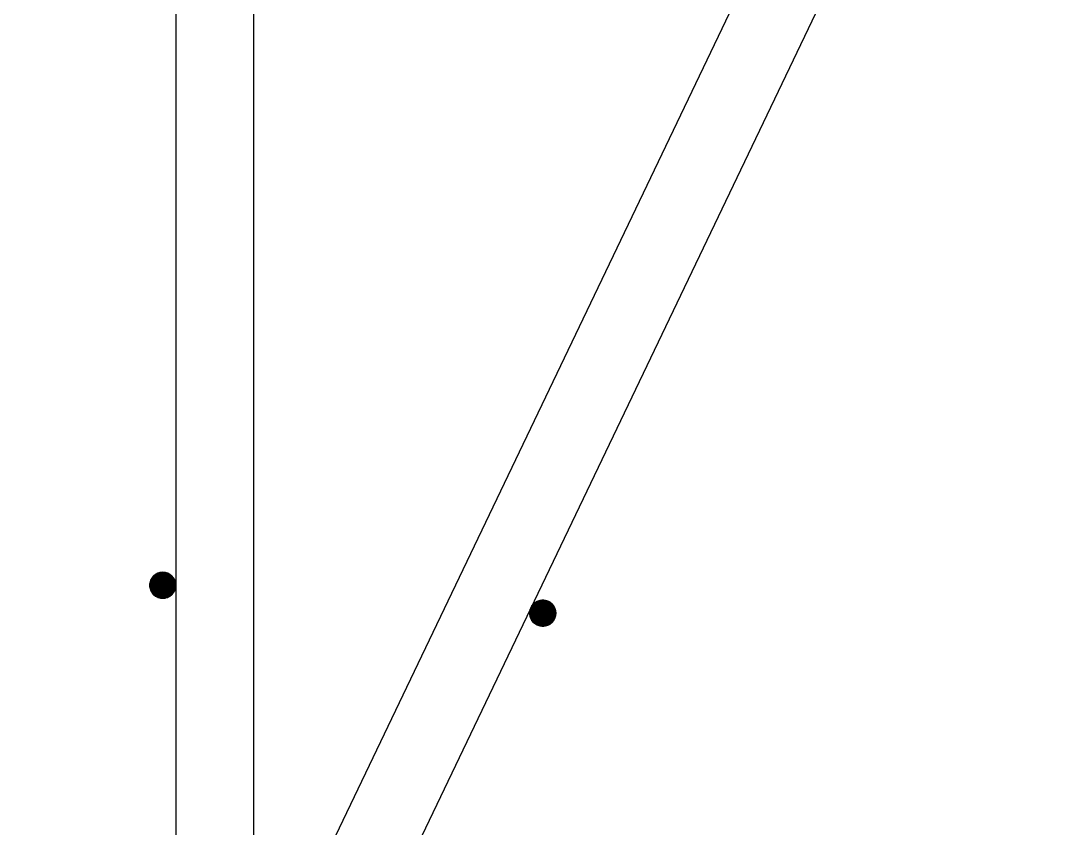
# Model space of a CAD drawing. Extents: x -1989 to 1557, y -2316 to 1157.
# Drawn here: x -104.9 to 96, y -2160.6 to -2005 of the extents above; entities that cross this region are included whole.
import ezdxf

# ---------------------------------------------------------------- set-up
doc = ezdxf.new("R2010")
doc.units = 0
doc.layers.get('0').update_dxf_attribs({"color": 13, "linetype": 'CONTINUOUS'})
doc.layers.add('COLUMN', color=5, linetype='CONTINUOUS')
doc.layers.add('SITE', color=250, linetype='CONTINUOUS')

# ---------------------------------------------------------------- blocks, each defined once
blk = doc.blocks.new('GROUP_1')
at = {"color": 7}
for p, q in [((63.37, 205, 190), (62.41, 204.81, 190)), ((63.37, 205), (62.41, 204.81)), ((62.41, 204.81), (63.37, 205, 190)), ((62.81, 204.94, 190), (62.63, 204.89, 190)), ((62.99, 204.97, 190), (62.81, 204.94, 190)), ((63.18, 204.99, 190), (62.99, 204.97, 190)), ((63.37, 205, 190), (63.18, 204.99, 190)), ((64.32, 204.81, 190), (63.37, 205, 190)), ((63.37, 205, 190), (63.37, 205)), ((64.32, 204.81), (63.37, 205)), ((63.37, 205), (64.32, 204.81, 190)), ((63.55, 204.99, 190), (63.37, 205, 190)), ((63.74, 204.97, 190), (63.55, 204.99, 190)), ((63.92, 204.94, 190), (63.74, 204.97, 190)), ((64.1, 204.89, 190), (63.92, 204.94, 190)), ((61.06, 203.46, 190), (60.87, 202.5, 190)), ((61.06, 203.46), (60.87, 202.5)), ((60.87, 202.5), (61.06, 203.46, 190)), ((60.93, 203.06, 190), (60.89, 202.87, 190)), ((60.98, 203.24, 190), (60.93, 203.06, 190)), ((61.04, 203.41, 190), (60.98, 203.24, 190)), ((61.11, 203.58, 190), (61.04, 203.41, 190)), ((61.6, 204.27, 190), (61.06, 203.46, 190)), ((61.6, 204.27), (61.06, 203.46)), ((61.06, 203.46), (61.6, 204.27, 190)), ((61.06, 203.46, 190), (61.06, 203.46)), ((61.2, 203.75, 190), (61.11, 203.58, 190)), ((61.3, 203.91, 190), (61.2, 203.75, 190)), ((61.41, 204.06, 190), (61.3, 203.91, 190)), ((61.53, 204.2, 190), (61.41, 204.06, 190)), ((61.67, 204.33, 190), (61.53, 204.2, 190)), ((62.41, 204.81, 190), (61.6, 204.27, 190)), ((62.41, 204.81), (61.6, 204.27)), ((61.6, 204.27), (62.41, 204.81, 190)), ((61.6, 204.27, 190), (61.6, 204.27)), ((61.81, 204.45, 190), (61.67, 204.33, 190)), ((61.96, 204.57, 190), (61.81, 204.45, 190)), ((62.12, 204.67, 190), (61.96, 204.57, 190)), ((62.28, 204.75, 190), (62.12, 204.67, 190)), ((62.45, 204.83, 190), (62.28, 204.75, 190)), ((62.41, 204.81, 190), (62.41, 204.81)), ((62.63, 204.89, 190), (62.45, 204.83, 190)), ((64.28, 204.83, 190), (64.1, 204.89, 190)), ((64.45, 204.75, 190), (64.28, 204.83, 190)), ((65.13, 204.27, 190), (64.32, 204.81, 190)), ((65.13, 204.27), (64.32, 204.81)), ((64.32, 204.81), (65.13, 204.27, 190)), ((64.32, 204.81, 190), (64.32, 204.81)), ((64.62, 204.67, 190), (64.45, 204.75, 190)), ((64.77, 204.57, 190), (64.62, 204.67, 190)), ((64.93, 204.45, 190), (64.77, 204.57, 190)), ((65.07, 204.33, 190), (64.93, 204.45, 190)), ((65.2, 204.2, 190), (65.07, 204.33, 190)), ((65.68, 203.46, 190), (65.13, 204.27, 190)), ((65.13, 204.27, 190), (65.13, 204.27)), ((65.68, 203.46), (65.13, 204.27)), ((65.13, 204.27), (65.68, 203.46, 190)), ((65.32, 204.06, 190), (65.2, 204.2, 190)), ((65.43, 203.91, 190), (65.32, 204.06, 190)), ((65.53, 203.75, 190), (65.43, 203.91, 190)), ((65.62, 203.58, 190), (65.53, 203.75, 190)), ((65.69, 203.41, 190), (65.62, 203.58, 190)), ((65.87, 202.5, 190), (65.68, 203.46, 190)), ((65.87, 202.5), (65.68, 203.46)), ((65.68, 203.46), (65.87, 202.5, 190)), ((65.68, 203.46, 190), (65.68, 203.46)), ((65.76, 203.24, 190), (65.69, 203.41, 190)), ((65.8, 203.06, 190), (65.76, 203.24, 190)), ((65.84, 202.87, 190), (65.8, 203.06, 190)), ((60.89, 202.87, 190), (60.87, 202.69, 190)), ((60.87, 202.69, 190), (60.87, 202.5, 190)), ((60.87, 202.5, 190), (61.06, 201.54, 190)), ((60.87, 202.5, 190), (60.87, 202.5)), ((60.87, 202.5), (61.06, 201.54)), ((61.06, 201.54), (60.87, 202.5, 190)), ((60.87, 202.5, 190), (60.87, 202.31, 190)), ((60.87, 202.31, 190), (60.89, 202.13, 190)), ((60.89, 202.13, 190), (60.93, 201.94, 190)), ((60.93, 201.94, 190), (60.98, 201.76, 190)), ((60.98, 201.76, 190), (61.04, 201.59, 190)), ((61.04, 201.59, 190), (61.11, 201.42, 190)), ((61.06, 201.54, 190), (61.6, 200.73, 190)), ((61.06, 201.54, 190), (61.06, 201.54)), ((61.06, 201.54), (61.6, 200.73)), ((61.6, 200.73), (61.06, 201.54, 190)), ((61.11, 201.42, 190), (61.2, 201.25, 190)), ((61.2, 201.25, 190), (61.3, 201.09, 190)), ((61.3, 201.09, 190), (61.41, 200.94, 190)), ((61.41, 200.94, 190), (61.53, 200.8, 190)), ((65.13, 200.73, 190), (65.68, 201.54, 190)), ((65.13, 200.73), (65.68, 201.54)), ((65.68, 201.54), (65.13, 200.73, 190)), ((65.2, 200.8, 190), (65.32, 200.94, 190)), ((65.32, 200.94, 190), (65.43, 201.09, 190)), ((65.43, 201.09, 190), (65.53, 201.25, 190)), ((65.53, 201.25, 190), (65.62, 201.42, 190)), ((65.62, 201.42, 190), (65.69, 201.59, 190)), ((65.68, 201.54, 190), (65.87, 202.5, 190)), ((65.68, 201.54), (65.87, 202.5)), ((65.87, 202.5), (65.68, 201.54, 190)), ((65.68, 201.54, 190), (65.68, 201.54)), ((65.69, 201.59, 190), (65.76, 201.76, 190)), ((65.76, 201.76, 190), (65.8, 201.94, 190)), ((65.8, 201.94, 190), (65.84, 202.13, 190)), ((65.86, 202.69, 190), (65.84, 202.87, 190)), ((65.84, 202.13, 190), (65.86, 202.31, 190)), ((65.87, 202.5, 190), (65.86, 202.69, 190)), ((65.86, 202.31, 190), (65.87, 202.5, 190)), ((65.87, 202.5, 190), (65.87, 202.5)), ((61.53, 200.8, 190), (61.67, 200.67, 190)), ((61.6, 200.73, 190), (62.41, 200.19, 190)), ((61.6, 200.73, 190), (61.6, 200.73)), ((61.6, 200.73), (62.41, 200.19)), ((62.41, 200.19), (61.6, 200.73, 190)), ((61.67, 200.67, 190), (61.81, 200.55, 190)), ((61.81, 200.55, 190), (61.96, 200.43, 190)), ((61.96, 200.43, 190), (62.12, 200.33, 190)), ((62.12, 200.33, 190), (62.28, 200.25, 190)), ((62.28, 200.25, 190), (62.45, 200.17, 190)), ((62.41, 200.19, 190), (63.37, 200, 190)), ((62.41, 200.19, 190), (62.41, 200.19)), ((62.41, 200.19), (63.37, 200)), ((63.37, 200), (62.41, 200.19, 190)), ((62.45, 200.17, 190), (62.63, 200.11, 190)), ((62.63, 200.11, 190), (62.81, 200.06, 190)), ((62.81, 200.06, 190), (62.99, 200.03, 190)), ((62.99, 200.03, 190), (63.18, 200.01, 190)), ((63.18, 200.01, 190), (63.37, 200, 190)), ((63.37, 200, 190), (64.32, 200.19, 190)), ((63.37, 200), (64.32, 200.19)), ((64.32, 200.19), (63.37, 200, 190)), ((63.37, 200, 190), (63.55, 200.01, 190)), ((63.37, 200, 190), (63.37, 200)), ((63.55, 200.01, 190), (63.74, 200.03, 190)), ((63.74, 200.03, 190), (63.92, 200.06, 190)), ((63.92, 200.06, 190), (64.1, 200.11, 190)), ((64.1, 200.11, 190), (64.28, 200.17, 190)), ((64.28, 200.17, 190), (64.45, 200.25, 190)), ((64.32, 200.19, 190), (65.13, 200.73, 190)), ((64.32, 200.19), (65.13, 200.73)), ((65.13, 200.73), (64.32, 200.19, 190)), ((64.32, 200.19, 190), (64.32, 200.19)), ((64.45, 200.25, 190), (64.62, 200.33, 190)), ((64.62, 200.33, 190), (64.77, 200.43, 190)), ((64.77, 200.43, 190), (64.93, 200.55, 190)), ((64.93, 200.55, 190), (65.07, 200.67, 190)), ((65.07, 200.67, 190), (65.2, 200.8, 190)), ((65.13, 200.73, 190), (65.13, 200.73)), ((134.53, 198.51), (134.84, 198.89)), ((134.53, 198.51, 190), (134.84, 198.89)), ((134.53, 198.51, 190), (134.84, 198.89, 190)), ((134.9, 198.95), (134.77, 198.82)), ((134.84, 198.89), (135.21, 199.2)), ((134.84, 198.89, 190), (135.21, 199.2)), ((134.84, 198.89, 190), (135.21, 199.2, 190)), ((134.84, 198.89), (134.84, 198.89, 190)), ((135.05, 199.07), (134.9, 198.95)), ((135.2, 199.18), (135.05, 199.07)), ((135.35, 199.28), (135.2, 199.18)), ((135.21, 199.2), (135.65, 199.43)), ((135.21, 199.2, 190), (135.65, 199.43)), ((135.21, 199.2, 190), (135.65, 199.43, 190)), ((135.21, 199.2), (135.21, 199.2, 190)), ((135.52, 199.37), (135.35, 199.28)), ((135.69, 199.45), (135.52, 199.37)), ((135.65, 199.43), (136.6, 199.62)), ((135.65, 199.43, 190), (136.6, 199.62)), ((135.65, 199.43, 190), (136.6, 199.62, 190)), ((135.65, 199.43), (135.65, 199.43, 190)), ((135.87, 199.51), (135.69, 199.45)), ((136.05, 199.56), (135.87, 199.51)), ((136.23, 199.59), (136.05, 199.56)), ((136.42, 199.61), (136.23, 199.59)), ((136.6, 199.62), (136.42, 199.61)), ((136.79, 199.61), (136.6, 199.62)), ((136.6, 199.62), (137.56, 199.43)), ((136.6, 199.62), (136.6, 199.62, 190)), ((136.6, 199.62, 190), (137.56, 199.43)), ((136.6, 199.62, 190), (137.56, 199.43, 190)), ((136.98, 199.59), (136.79, 199.61)), ((137.16, 199.56), (136.98, 199.59)), ((137.34, 199.51), (137.16, 199.56)), ((137.52, 199.45), (137.34, 199.51)), ((137.69, 199.37), (137.52, 199.45)), ((137.56, 199.43), (137.99, 199.2)), ((137.56, 199.43), (137.56, 199.43, 190)), ((137.56, 199.43, 190), (137.99, 199.2)), ((137.56, 199.43, 190), (137.99, 199.2, 190)), ((137.85, 199.28), (137.69, 199.37)), ((138.01, 199.18), (137.85, 199.28)), ((137.99, 199.2), (138.37, 198.89)), ((137.99, 199.2), (137.99, 199.2, 190)), ((137.99, 199.2, 190), (138.37, 198.89)), ((137.99, 199.2, 190), (138.37, 198.89, 190)), ((138.16, 199.07), (138.01, 199.18)), ((138.3, 198.95), (138.16, 199.07)), ((138.44, 198.82), (138.3, 198.95)), ((138.37, 198.89), (138.68, 198.51)), ((138.37, 198.89), (138.37, 198.89, 190)), ((138.37, 198.89, 190), (138.68, 198.51)), ((138.37, 198.89, 190), (138.68, 198.51, 190)), ((134.1, 197.12), (134.29, 198.08)), ((134.1, 197.12, 190), (134.29, 198.08)), ((134.1, 197.12, 190), (134.29, 198.08, 190)), ((134.11, 197.31), (134.1, 197.12)), ((134.1, 197.12), (134.11, 196.93)), ((134.29, 196.16), (134.1, 197.12)), ((134.29, 196.16, 190), (134.1, 197.12)), ((134.1, 197.12), (134.1, 197.12, 190)), ((134.29, 196.16, 190), (134.1, 197.12, 190)), ((134.13, 197.49), (134.11, 197.31)), ((134.11, 196.93), (134.13, 196.75)), ((134.17, 197.68), (134.13, 197.49)), ((134.21, 197.86), (134.17, 197.68)), ((134.28, 198.03), (134.21, 197.86)), ((134.35, 198.2), (134.28, 198.03)), ((134.29, 198.08), (134.53, 198.51)), ((134.29, 198.08, 190), (134.53, 198.51)), ((134.29, 198.08, 190), (134.53, 198.51, 190)), ((134.29, 198.08), (134.29, 198.08, 190)), ((134.44, 198.37), (134.35, 198.2)), ((134.54, 198.53), (134.44, 198.37)), ((134.53, 198.51), (134.53, 198.51, 190)), ((134.65, 198.68), (134.54, 198.53)), ((134.77, 198.82), (134.65, 198.68)), ((138.56, 198.68), (138.44, 198.82)), ((138.67, 198.53), (138.56, 198.68)), ((138.77, 198.37), (138.67, 198.53)), ((138.68, 198.51), (138.91, 198.08)), ((138.68, 198.51), (138.68, 198.51, 190)), ((138.68, 198.51, 190), (138.91, 198.08)), ((138.68, 198.51, 190), (138.91, 198.08, 190)), ((138.86, 198.2), (138.77, 198.37)), ((138.93, 198.03), (138.86, 198.2)), ((138.91, 198.08), (139.1, 197.12)), ((138.91, 198.08), (138.91, 198.08, 190)), ((138.91, 198.08, 190), (139.1, 197.12)), ((138.91, 198.08, 190), (139.1, 197.12, 190)), ((139.1, 197.12), (138.91, 196.16)), ((139.1, 197.12, 190), (138.91, 196.16)), ((139.1, 197.12, 190), (138.91, 196.16, 190)), ((138.99, 197.86), (138.93, 198.03)), ((139.04, 197.68), (138.99, 197.86)), ((139.08, 197.49), (139.04, 197.68)), ((139.1, 197.31), (139.08, 197.49)), ((139.08, 196.75), (139.1, 196.93)), ((139.1, 197.12), (139.1, 197.31)), ((139.1, 196.93), (139.1, 197.12)), ((139.1, 197.12), (139.1, 197.12, 190)), ((134.13, 196.75), (134.17, 196.56)), ((134.17, 196.56), (134.21, 196.38)), ((134.21, 196.38), (134.28, 196.21)), ((134.28, 196.21), (134.35, 196.03)), ((134.53, 195.73), (134.29, 196.16)), ((134.53, 195.73, 190), (134.29, 196.16)), ((134.29, 196.16), (134.29, 196.16, 190)), ((134.53, 195.73, 190), (134.29, 196.16, 190)), ((134.35, 196.03), (134.44, 195.87)), ((134.44, 195.87), (134.54, 195.71)), ((134.84, 195.35), (134.53, 195.73)), ((134.84, 195.35, 190), (134.53, 195.73)), ((134.53, 195.73), (134.53, 195.73, 190)), ((134.84, 195.35, 190), (134.53, 195.73, 190)), ((134.54, 195.71), (134.65, 195.56)), ((134.65, 195.56), (134.77, 195.42)), ((134.77, 195.42), (134.9, 195.29)), ((135.21, 195.04), (134.84, 195.35)), ((134.84, 195.35), (134.84, 195.35, 190)), ((135.21, 195.04, 190), (134.84, 195.35)), ((135.21, 195.04, 190), (134.84, 195.35, 190)), ((134.9, 195.29), (135.05, 195.16)), ((135.05, 195.16), (135.2, 195.05)), ((135.2, 195.05), (135.35, 194.95)), ((135.65, 194.81), (135.21, 195.04)), ((135.65, 194.81, 190), (135.21, 195.04)), ((135.21, 195.04), (135.21, 195.04, 190)), ((135.65, 194.81, 190), (135.21, 195.04, 190)), ((135.35, 194.95), (135.52, 194.87)), ((135.52, 194.87), (135.69, 194.79)), ((137.52, 194.79), (137.69, 194.87)), ((137.99, 195.04), (137.56, 194.81)), ((137.99, 195.04, 190), (137.56, 194.81)), ((137.99, 195.04, 190), (137.56, 194.81, 190)), ((137.69, 194.87), (137.85, 194.95)), ((137.85, 194.95), (138.01, 195.05)), ((138.37, 195.35), (137.99, 195.04)), ((138.37, 195.35, 190), (137.99, 195.04)), ((138.37, 195.35, 190), (137.99, 195.04, 190)), ((137.99, 195.04), (137.99, 195.04, 190)), ((138.01, 195.05), (138.16, 195.16)), ((138.16, 195.16), (138.3, 195.29)), ((138.3, 195.29), (138.44, 195.42)), ((138.68, 195.73), (138.37, 195.35)), ((138.68, 195.73, 190), (138.37, 195.35)), ((138.68, 195.73, 190), (138.37, 195.35, 190)), ((138.37, 195.35), (138.37, 195.35, 190)), ((138.44, 195.42), (138.56, 195.56)), ((138.56, 195.56), (138.67, 195.71)), ((138.67, 195.71), (138.77, 195.87)), ((138.91, 196.16), (138.68, 195.73)), ((138.91, 196.16, 190), (138.68, 195.73)), ((138.91, 196.16, 190), (138.68, 195.73, 190)), ((138.68, 195.73), (138.68, 195.73, 190)), ((138.77, 195.87), (138.86, 196.03)), ((138.86, 196.03), (138.93, 196.21)), ((138.91, 196.16), (138.91, 196.16, 190)), ((138.93, 196.21), (138.99, 196.38)), ((138.99, 196.38), (139.04, 196.56)), ((139.04, 196.56), (139.08, 196.75)), ((136.6, 194.62), (135.65, 194.81)), ((136.6, 194.62, 190), (135.65, 194.81)), ((135.65, 194.81), (135.65, 194.81, 190)), ((136.6, 194.62, 190), (135.65, 194.81, 190)), ((135.69, 194.79), (135.87, 194.73)), ((135.87, 194.73), (136.05, 194.68)), ((136.05, 194.68), (136.23, 194.65)), ((136.23, 194.65), (136.42, 194.63)), ((136.42, 194.63), (136.6, 194.62)), ((137.56, 194.81), (136.6, 194.62)), ((137.56, 194.81, 190), (136.6, 194.62)), ((137.56, 194.81, 190), (136.6, 194.62, 190)), ((136.6, 194.62), (136.79, 194.63)), ((136.6, 194.62), (136.6, 194.62, 190)), ((136.79, 194.63), (136.98, 194.65)), ((136.98, 194.65), (137.16, 194.68)), ((137.16, 194.68), (137.34, 194.73)), ((137.34, 194.73), (137.52, 194.79)), ((137.56, 194.81), (137.56, 194.81, 190))]:
    blk.add_line(p, q, dxfattribs=at)
at = {"layer": 'COLUMN', "color": 7}
for points in [[(65.87, 202.5, 190), (65.82, 202.95, 190), (65.69, 203.42, 190), (65.46, 203.87, 190), (65.13, 204.27, 190), (64.73, 204.59, 190), (64.29, 204.82, 190), (63.82, 204.96, 190), (63.37, 205, 190), (62.91, 204.96, 190), (62.45, 204.82, 190), (62, 204.59, 190), (61.6, 204.27, 190), (61.27, 203.87, 190), (61.04, 203.42, 190), (60.91, 202.95, 190), (60.87, 202.5, 190), (60.91, 202.05, 190), (61.04, 201.58, 190), (61.27, 201.13, 190), (61.6, 200.73, 190), (62, 200.41, 190), (62.45, 200.18, 190), (62.91, 200.04, 190), (63.37, 200, 190), (63.82, 200.04, 190), (64.29, 200.18, 190), (64.73, 200.41, 190), (65.13, 200.73, 190), (65.46, 201.13, 190), (65.69, 201.58, 190), (65.82, 202.05, 190), (65.87, 202.5, 190)], [(139.1, 197.12, 0), (139.03, 197.74, 0), (138.79, 198.32, 0), (138.43, 198.83, 0), (137.94, 199.23, 0), (137.38, 199.5, 0), (136.76, 199.61, 0), (136.14, 199.57, 0), (135.54, 199.38, 0), (135.01, 199.05, 0), (134.58, 198.59, 0), (134.28, 198.04, 0), (134.12, 197.43, 0), (134.12, 196.81, 0), (134.28, 196.2, 0), (134.58, 195.65, 0), (135.01, 195.19, 0), (135.54, 194.86, 0), (136.14, 194.66, 0), (136.76, 194.62, 0), (137.38, 194.74, 0), (137.94, 195.01, 0), (138.43, 195.41, 0), (138.79, 195.91, 0), (139.03, 196.5, 0), (139.1, 197.12, 0)]]:
    blk.add_polyline3d(points, close=True, dxfattribs=at)
at = {"layer": 'SITE', "color": 7}
for points in [[(1683.97, 3473.09, 0), (36.01, 27.35, 0)], [(1697.51, 3466.62, 0), (49.55, 20.88, 0)], [(65.87, 2742.5, 0), (65.87, 2.5, 0)], [(80.87, 2742.5, 0), (80.87, 2.5, 0)]]:
    blk.add_polyline3d(points, dxfattribs=at)
at = {"layer": 'COLUMN', "color": 7}
mesh = blk.add_polyface(dxfattribs=at)
corners = [(61.06, 201.54, 190), (61.06, 203.46, 190), (60.87, 202.5, 190), (61.6, 200.73, 190), (61.6, 204.27, 190), (62.41, 200.19, 190), (62.41, 204.81, 190), (63.37, 200, 190), (63.37, 205, 190), (64.32, 200.19, 190), (64.32, 204.81, 190), (65.13, 200.73, 190), (65.13, 204.27, 190), (65.68, 201.54, 190), (65.68, 203.46, 190), (65.87, 202.5, 190)]
mesh.append_faces([[corners[k] for k in face] for face in [(0, 1, 2), (14, 13, 15)]], dxfattribs={"vtx0": -1, "color": 7})
mesh.append_faces([[corners[k] for k in face] for face in [(1, 3, 4), (4, 5, 6), (6, 7, 8), (8, 9, 10), (10, 11, 12), (12, 13, 14)]], dxfattribs={"vtx0": -1, "vtx1": -1, "color": 7})
mesh.append_faces([[corners[k] for k in face] for face in [(1, 0, 3), (4, 3, 5), (6, 5, 7), (8, 7, 9), (10, 9, 11), (12, 11, 13)]], dxfattribs={"vtx0": -1, "vtx2": -1, "color": 7})
mesh = blk.add_polyface(dxfattribs=at)
corners = [(61.06, 203.46), (61.06, 201.54), (60.87, 202.5), (61.6, 204.27), (61.6, 200.73), (62.41, 204.81), (62.41, 200.19), (63.37, 205), (63.37, 200), (64.32, 204.81), (64.32, 200.19), (65.13, 204.27), (65.13, 200.73), (65.68, 203.46), (65.68, 201.54), (65.87, 202.5)]
mesh.append_faces([[corners[k] for k in face] for face in [(0, 1, 2), (14, 13, 15)]], dxfattribs={"vtx0": -1, "color": 7})
mesh.append_faces([[corners[k] for k in face] for face in [(1, 3, 4), (4, 5, 6), (6, 7, 8), (8, 9, 10), (10, 11, 12), (12, 13, 14)]], dxfattribs={"vtx0": -1, "vtx1": -1, "color": 7})
mesh.append_faces([[corners[k] for k in face] for face in [(1, 0, 3), (4, 3, 5), (6, 5, 7), (8, 7, 9), (10, 9, 11), (12, 11, 13)]], dxfattribs={"vtx0": -1, "vtx2": -1, "color": 7})
mesh = blk.add_polyface(dxfattribs=at)
corners = [(60.87, 202.31, 190), (60.87, 202.69, 190), (60.87, 202.5, 190), (60.89, 202.13, 190), (60.89, 202.87, 190), (60.93, 201.94, 190), (60.93, 203.06, 190), (60.98, 201.76, 190), (60.98, 203.24, 190), (61.04, 201.59, 190), (61.04, 203.41, 190), (61.11, 201.42, 190), (61.11, 203.58, 190), (61.2, 201.25, 190), (61.2, 203.75, 190), (61.3, 201.09, 190), (61.3, 203.91, 190), (61.41, 200.94, 190), (61.41, 204.06, 190), (61.53, 200.8, 190), (61.53, 204.2, 190), (61.67, 200.67, 190), (61.67, 204.33, 190), (61.81, 200.55, 190), (61.81, 204.45, 190), (61.96, 200.43, 190), (61.96, 204.57, 190), (62.12, 200.33, 190), (62.12, 204.67, 190), (62.28, 200.25, 190), (62.28, 204.75, 190), (62.45, 200.17, 190), (62.45, 204.83, 190), (62.63, 200.11, 190), (62.63, 204.89, 190), (62.81, 200.06, 190), (62.81, 204.94, 190), (62.99, 200.03, 190), (62.99, 204.97, 190), (63.18, 200.01, 190), (63.18, 204.99, 190), (63.37, 200, 190), (63.37, 205, 190), (63.55, 200.01, 190), (63.55, 204.99, 190), (63.74, 200.03, 190), (63.74, 204.97, 190), (63.92, 200.06, 190), (63.92, 204.94, 190), (64.1, 200.11, 190), (64.1, 204.89, 190), (64.28, 200.17, 190), (64.28, 204.83, 190), (64.45, 200.25, 190), (64.45, 204.75, 190), (64.62, 200.33, 190), (64.62, 204.67, 190), (64.77, 200.43, 190), (64.77, 204.57, 190), (64.93, 200.55, 190), (64.93, 204.45, 190), (65.07, 200.67, 190), (65.07, 204.33, 190), (65.2, 200.8, 190), (65.2, 204.2, 190), (65.32, 200.94, 190), (65.32, 204.06, 190), (65.43, 201.09, 190), (65.43, 203.91, 190), (65.53, 201.25, 190), (65.53, 203.75, 190), (65.62, 201.42, 190), (65.62, 203.58, 190), (65.69, 201.59, 190), (65.69, 203.41, 190), (65.76, 201.76, 190), (65.76, 203.24, 190), (65.8, 201.94, 190), (65.8, 203.06, 190), (65.84, 202.13, 190), (65.84, 202.87, 190), (65.86, 202.31, 190), (65.86, 202.69, 190), (65.87, 202.5, 190)]
mesh.append_faces([[corners[k] for k in face] for face in [(0, 1, 2), (82, 81, 83)]], dxfattribs={"vtx0": -1, "color": 7})
mesh.append_faces([[corners[k] for k in face] for face in [(1, 3, 4), (4, 5, 6), (6, 7, 8), (8, 9, 10), (10, 11, 12), (12, 13, 14), (14, 15, 16), (16, 17, 18), (18, 19, 20), (20, 21, 22), (22, 23, 24), (24, 25, 26), (26, 27, 28), (28, 29, 30), (30, 31, 32), (32, 33, 34), (34, 35, 36), (36, 37, 38), (38, 39, 40), (40, 41, 42), (42, 43, 44), (44, 45, 46), (46, 47, 48), (48, 49, 50), (50, 51, 52), (52, 53, 54), (54, 55, 56), (56, 57, 58), (58, 59, 60), (60, 61, 62), (62, 63, 64), (64, 65, 66), (66, 67, 68), (68, 69, 70), (70, 71, 72), (72, 73, 74), (74, 75, 76), (76, 77, 78), (78, 79, 80), (80, 81, 82)]], dxfattribs={"vtx0": -1, "vtx1": -1, "color": 7})
mesh.append_faces([[corners[k] for k in face] for face in [(1, 0, 3), (4, 3, 5), (6, 5, 7), (8, 7, 9), (10, 9, 11), (12, 11, 13), (14, 13, 15), (16, 15, 17), (18, 17, 19), (20, 19, 21), (22, 21, 23), (24, 23, 25), (26, 25, 27), (28, 27, 29), (30, 29, 31), (32, 31, 33), (34, 33, 35), (36, 35, 37), (38, 37, 39), (40, 39, 41), (42, 41, 43), (44, 43, 45), (46, 45, 47), (48, 47, 49), (50, 49, 51), (52, 51, 53), (54, 53, 55), (56, 55, 57), (58, 57, 59), (60, 59, 61), (62, 61, 63), (64, 63, 65), (66, 65, 67), (68, 67, 69), (70, 69, 71), (72, 71, 73), (74, 73, 75), (76, 75, 77), (78, 77, 79), (80, 79, 81)]], dxfattribs={"vtx0": -1, "vtx2": -1, "color": 7})
mesh = blk.add_polyface(dxfattribs=at)
corners = [(63.37, 205, 190), (63.37, 205), (62.41, 204.81)]
mesh.append_faces([[corners[k] for k in face] for face in [(0, 1, 2)]], dxfattribs={"color": 7})
mesh = blk.add_polyface(dxfattribs=at)
corners = [(63.37, 205, 190), (62.41, 204.81), (62.41, 204.81, 190)]
mesh.append_faces([[corners[k] for k in face] for face in [(0, 1, 2)]], dxfattribs={"color": 7})
mesh = blk.add_polyface(dxfattribs=at)
corners = [(64.32, 204.81, 190), (64.32, 204.81), (63.37, 205)]
mesh.append_faces([[corners[k] for k in face] for face in [(0, 1, 2)]], dxfattribs={"color": 7})
mesh = blk.add_polyface(dxfattribs=at)
corners = [(64.32, 204.81, 190), (63.37, 205), (63.37, 205, 190)]
mesh.append_faces([[corners[k] for k in face] for face in [(0, 1, 2)]], dxfattribs={"color": 7})
mesh = blk.add_polyface(dxfattribs=at)
corners = [(61.06, 203.46), (60.87, 202.5), (61.06, 203.46, 190)]
mesh.append_faces([[corners[k] for k in face] for face in [(0, 1, 2)]], dxfattribs={"color": 7})
mesh = blk.add_polyface(dxfattribs=at)
corners = [(61.06, 203.46, 190), (60.87, 202.5), (60.87, 202.5, 190)]
mesh.append_faces([[corners[k] for k in face] for face in [(0, 1, 2)]], dxfattribs={"color": 7})
mesh = blk.add_polyface(dxfattribs=at)
corners = [(61.6, 204.27), (61.06, 203.46), (61.6, 204.27, 190)]
mesh.append_faces([[corners[k] for k in face] for face in [(0, 1, 2)]], dxfattribs={"color": 7})
mesh = blk.add_polyface(dxfattribs=at)
corners = [(61.6, 204.27, 190), (61.06, 203.46), (61.06, 203.46, 190)]
mesh.append_faces([[corners[k] for k in face] for face in [(0, 1, 2)]], dxfattribs={"color": 7})
mesh = blk.add_polyface(dxfattribs=at)
corners = [(62.41, 204.81, 190), (62.41, 204.81), (61.6, 204.27)]
mesh.append_faces([[corners[k] for k in face] for face in [(0, 1, 2)]], dxfattribs={"color": 7})
mesh = blk.add_polyface(dxfattribs=at)
corners = [(62.41, 204.81, 190), (61.6, 204.27), (61.6, 204.27, 190)]
mesh.append_faces([[corners[k] for k in face] for face in [(0, 1, 2)]], dxfattribs={"color": 7})
mesh = blk.add_polyface(dxfattribs=at)
corners = [(65.13, 204.27, 190), (65.13, 204.27), (64.32, 204.81)]
mesh.append_faces([[corners[k] for k in face] for face in [(0, 1, 2)]], dxfattribs={"color": 7})
mesh = blk.add_polyface(dxfattribs=at)
corners = [(65.13, 204.27, 190), (64.32, 204.81), (64.32, 204.81, 190)]
mesh.append_faces([[corners[k] for k in face] for face in [(0, 1, 2)]], dxfattribs={"color": 7})
mesh = blk.add_polyface(dxfattribs=at)
corners = [(65.13, 204.27), (65.68, 203.46, 190), (65.68, 203.46)]
mesh.append_faces([[corners[k] for k in face] for face in [(0, 1, 2)]], dxfattribs={"color": 7})
mesh = blk.add_polyface(dxfattribs=at)
corners = [(65.13, 204.27, 190), (65.68, 203.46, 190), (65.13, 204.27)]
mesh.append_faces([[corners[k] for k in face] for face in [(0, 1, 2)]], dxfattribs={"color": 7})
mesh = blk.add_polyface(dxfattribs=at)
corners = [(65.68, 203.46), (65.87, 202.5, 190), (65.87, 202.5)]
mesh.append_faces([[corners[k] for k in face] for face in [(0, 1, 2)]], dxfattribs={"color": 7})
mesh = blk.add_polyface(dxfattribs=at)
corners = [(65.68, 203.46, 190), (65.87, 202.5, 190), (65.68, 203.46)]
mesh.append_faces([[corners[k] for k in face] for face in [(0, 1, 2)]], dxfattribs={"color": 7})
mesh = blk.add_polyface(dxfattribs=at)
corners = [(60.87, 202.5), (61.06, 201.54), (60.87, 202.5, 190)]
mesh.append_faces([[corners[k] for k in face] for face in [(0, 1, 2)]], dxfattribs={"color": 7})
mesh = blk.add_polyface(dxfattribs=at)
corners = [(60.87, 202.5, 190), (61.06, 201.54), (61.06, 201.54, 190)]
mesh.append_faces([[corners[k] for k in face] for face in [(0, 1, 2)]], dxfattribs={"color": 7})
mesh = blk.add_polyface(dxfattribs=at)
corners = [(61.06, 201.54), (61.6, 200.73), (61.06, 201.54, 190)]
mesh.append_faces([[corners[k] for k in face] for face in [(0, 1, 2)]], dxfattribs={"color": 7})
mesh = blk.add_polyface(dxfattribs=at)
corners = [(61.06, 201.54, 190), (61.6, 200.73), (61.6, 200.73, 190)]
mesh.append_faces([[corners[k] for k in face] for face in [(0, 1, 2)]], dxfattribs={"color": 7})
mesh = blk.add_polyface(dxfattribs=at)
corners = [(65.68, 201.54), (65.13, 200.73, 190), (65.13, 200.73)]
mesh.append_faces([[corners[k] for k in face] for face in [(0, 1, 2)]], dxfattribs={"color": 7})
mesh = blk.add_polyface(dxfattribs=at)
corners = [(65.68, 201.54, 190), (65.13, 200.73, 190), (65.68, 201.54)]
mesh.append_faces([[corners[k] for k in face] for face in [(0, 1, 2)]], dxfattribs={"color": 7})
mesh = blk.add_polyface(dxfattribs=at)
corners = [(65.87, 202.5), (65.68, 201.54, 190), (65.68, 201.54)]
mesh.append_faces([[corners[k] for k in face] for face in [(0, 1, 2)]], dxfattribs={"color": 7})
mesh = blk.add_polyface(dxfattribs=at)
corners = [(65.87, 202.5, 190), (65.68, 201.54, 190), (65.87, 202.5)]
mesh.append_faces([[corners[k] for k in face] for face in [(0, 1, 2)]], dxfattribs={"color": 7})
mesh = blk.add_polyface(dxfattribs=at)
corners = [(61.6, 200.73, 190), (61.6, 200.73), (62.41, 200.19)]
mesh.append_faces([[corners[k] for k in face] for face in [(0, 1, 2)]], dxfattribs={"color": 7})
mesh = blk.add_polyface(dxfattribs=at)
corners = [(61.6, 200.73, 190), (62.41, 200.19), (62.41, 200.19, 190)]
mesh.append_faces([[corners[k] for k in face] for face in [(0, 1, 2)]], dxfattribs={"color": 7})
mesh = blk.add_polyface(dxfattribs=at)
corners = [(62.41, 200.19, 190), (62.41, 200.19), (63.37, 200)]
mesh.append_faces([[corners[k] for k in face] for face in [(0, 1, 2)]], dxfattribs={"color": 7})
mesh = blk.add_polyface(dxfattribs=at)
corners = [(62.41, 200.19, 190), (63.37, 200), (63.37, 200, 190)]
mesh.append_faces([[corners[k] for k in face] for face in [(0, 1, 2)]], dxfattribs={"color": 7})
mesh = blk.add_polyface(dxfattribs=at)
corners = [(63.37, 200, 190), (63.37, 200), (64.32, 200.19)]
mesh.append_faces([[corners[k] for k in face] for face in [(0, 1, 2)]], dxfattribs={"color": 7})
mesh = blk.add_polyface(dxfattribs=at)
corners = [(63.37, 200, 190), (64.32, 200.19), (64.32, 200.19, 190)]
mesh.append_faces([[corners[k] for k in face] for face in [(0, 1, 2)]], dxfattribs={"color": 7})
mesh = blk.add_polyface(dxfattribs=at)
corners = [(64.32, 200.19, 190), (64.32, 200.19), (65.13, 200.73)]
mesh.append_faces([[corners[k] for k in face] for face in [(0, 1, 2)]], dxfattribs={"color": 7})
mesh = blk.add_polyface(dxfattribs=at)
corners = [(64.32, 200.19, 190), (65.13, 200.73), (65.13, 200.73, 190)]
mesh.append_faces([[corners[k] for k in face] for face in [(0, 1, 2)]], dxfattribs={"color": 7})
mesh = blk.add_polyface(dxfattribs=at)
corners = [(134.11, 196.93), (134.11, 197.31), (134.1, 197.12), (134.13, 196.75), (134.13, 197.49), (134.17, 196.56), (134.17, 197.68), (134.21, 196.38), (134.21, 197.86), (134.28, 196.21), (134.28, 198.03), (134.35, 196.03), (134.35, 198.2), (134.44, 195.87), (134.44, 198.37), (134.54, 195.71), (134.54, 198.53), (134.65, 195.56), (134.65, 198.68), (134.77, 195.42), (134.77, 198.82), (134.9, 195.29), (134.9, 198.95), (135.05, 195.16), (135.05, 199.07), (135.2, 195.05), (135.2, 199.18), (135.35, 194.95), (135.35, 199.28), (135.52, 194.87), (135.52, 199.37), (135.69, 194.79), (135.69, 199.45), (135.87, 194.73), (135.87, 199.51), (136.05, 194.68), (136.05, 199.56), (136.23, 194.65), (136.23, 199.59), (136.42, 194.63), (136.42, 199.61), (136.6, 194.62), (136.6, 199.62), (136.79, 194.63), (136.79, 199.61), (136.98, 194.65), (136.98, 199.59), (137.16, 194.68), (137.16, 199.56), (137.34, 194.73), (137.34, 199.51), (137.52, 194.79), (137.52, 199.45), (137.69, 194.87), (137.69, 199.37), (137.85, 194.95), (137.85, 199.28), (138.01, 195.05), (138.01, 199.18), (138.16, 195.16), (138.16, 199.07), (138.3, 195.29), (138.3, 198.95), (138.44, 195.42), (138.44, 198.82), (138.56, 195.56), (138.56, 198.68), (138.67, 195.71), (138.67, 198.53), (138.77, 195.87), (138.77, 198.37), (138.86, 196.03), (138.86, 198.2), (138.93, 196.21), (138.93, 198.03), (138.99, 196.38), (138.99, 197.86), (139.04, 196.56), (139.04, 197.68), (139.08, 196.75), (139.08, 197.49), (139.1, 196.93), (139.1, 197.31), (139.1, 197.12)]
mesh.append_faces([[corners[k] for k in face] for face in [(0, 1, 2), (82, 81, 83)]], dxfattribs={"vtx0": -1, "color": 7})
mesh.append_faces([[corners[k] for k in face] for face in [(1, 3, 4), (4, 5, 6), (6, 7, 8), (8, 9, 10), (10, 11, 12), (12, 13, 14), (14, 15, 16), (16, 17, 18), (18, 19, 20), (20, 21, 22), (22, 23, 24), (24, 25, 26), (26, 27, 28), (28, 29, 30), (30, 31, 32), (32, 33, 34), (34, 35, 36), (36, 37, 38), (38, 39, 40), (40, 41, 42), (42, 43, 44), (44, 45, 46), (46, 47, 48), (48, 49, 50), (50, 51, 52), (52, 53, 54), (54, 55, 56), (56, 57, 58), (58, 59, 60), (60, 61, 62), (62, 63, 64), (64, 65, 66), (66, 67, 68), (68, 69, 70), (70, 71, 72), (72, 73, 74), (74, 75, 76), (76, 77, 78), (78, 79, 80), (80, 81, 82)]], dxfattribs={"vtx0": -1, "vtx1": -1, "color": 7})
mesh.append_faces([[corners[k] for k in face] for face in [(1, 0, 3), (4, 3, 5), (6, 5, 7), (8, 7, 9), (10, 9, 11), (12, 11, 13), (14, 13, 15), (16, 15, 17), (18, 17, 19), (20, 19, 21), (22, 21, 23), (24, 23, 25), (26, 25, 27), (28, 27, 29), (30, 29, 31), (32, 31, 33), (34, 33, 35), (36, 35, 37), (38, 37, 39), (40, 39, 41), (42, 41, 43), (44, 43, 45), (46, 45, 47), (48, 47, 49), (50, 49, 51), (52, 51, 53), (54, 53, 55), (56, 55, 57), (58, 57, 59), (60, 59, 61), (62, 61, 63), (64, 63, 65), (66, 65, 67), (68, 67, 69), (70, 69, 71), (72, 71, 73), (74, 73, 75), (76, 75, 77), (78, 77, 79), (80, 79, 81)]], dxfattribs={"vtx0": -1, "vtx2": -1, "color": 7})
mesh = blk.add_polyface(dxfattribs=at)
corners = [(134.29, 198.08), (134.29, 196.16), (134.1, 197.12), (134.53, 198.51), (134.53, 195.73), (134.84, 198.89), (134.84, 195.35), (135.21, 199.2), (135.21, 195.04), (135.65, 199.43), (135.65, 194.81), (136.6, 199.62), (136.6, 194.62), (137.56, 199.43), (137.56, 194.81), (137.99, 199.2), (137.99, 195.04), (138.37, 198.89), (138.37, 195.35), (138.68, 198.51), (138.68, 195.73), (138.91, 198.08), (138.91, 196.16), (139.1, 197.12)]
mesh.append_faces([[corners[k] for k in face] for face in [(0, 1, 2), (22, 21, 23)]], dxfattribs={"vtx0": -1, "color": 7})
mesh.append_faces([[corners[k] for k in face] for face in [(1, 3, 4), (4, 5, 6), (6, 7, 8), (8, 9, 10), (10, 11, 12), (12, 13, 14), (14, 15, 16), (16, 17, 18), (18, 19, 20), (20, 21, 22)]], dxfattribs={"vtx0": -1, "vtx1": -1, "color": 7})
mesh.append_faces([[corners[k] for k in face] for face in [(1, 0, 3), (4, 3, 5), (6, 5, 7), (8, 7, 9), (10, 9, 11), (12, 11, 13), (14, 13, 15), (16, 15, 17), (18, 17, 19), (20, 19, 21)]], dxfattribs={"vtx0": -1, "vtx2": -1, "color": 7})
mesh = blk.add_polyface(dxfattribs=at)
corners = [(134.29, 196.16, 190), (134.29, 198.08, 190), (134.1, 197.12, 190), (134.53, 195.73, 190), (134.53, 198.51, 190), (134.84, 195.35, 190), (134.84, 198.89, 190), (135.21, 195.04, 190), (135.21, 199.2, 190), (135.65, 194.81, 190), (135.65, 199.43, 190), (136.6, 194.62, 190), (136.6, 199.62, 190), (137.56, 194.81, 190), (137.56, 199.43, 190), (137.99, 195.04, 190), (137.99, 199.2, 190), (138.37, 195.35, 190), (138.37, 198.89, 190), (138.68, 195.73, 190), (138.68, 198.51, 190), (138.91, 196.16, 190), (138.91, 198.08, 190), (139.1, 197.12, 190)]
mesh.append_faces([[corners[k] for k in face] for face in [(0, 1, 2), (22, 21, 23)]], dxfattribs={"vtx0": -1, "color": 7})
mesh.append_faces([[corners[k] for k in face] for face in [(1, 3, 4), (4, 5, 6), (6, 7, 8), (8, 9, 10), (10, 11, 12), (12, 13, 14), (14, 15, 16), (16, 17, 18), (18, 19, 20), (20, 21, 22)]], dxfattribs={"vtx0": -1, "vtx1": -1, "color": 7})
mesh.append_faces([[corners[k] for k in face] for face in [(1, 0, 3), (4, 3, 5), (6, 5, 7), (8, 7, 9), (10, 9, 11), (12, 11, 13), (14, 13, 15), (16, 15, 17), (18, 17, 19), (20, 19, 21)]], dxfattribs={"vtx0": -1, "vtx2": -1, "color": 7})
mesh = blk.add_polyface(dxfattribs=at)
corners = [(134.84, 198.89), (134.53, 198.51), (134.53, 198.51, 190)]
mesh.append_faces([[corners[k] for k in face] for face in [(0, 1, 2)]], dxfattribs={"color": 7})
mesh = blk.add_polyface(dxfattribs=at)
corners = [(134.84, 198.89), (134.53, 198.51, 190), (134.84, 198.89, 190)]
mesh.append_faces([[corners[k] for k in face] for face in [(0, 1, 2)]], dxfattribs={"color": 7})
mesh = blk.add_polyface(dxfattribs=at)
corners = [(134.84, 198.89, 190), (135.21, 199.2), (134.84, 198.89)]
mesh.append_faces([[corners[k] for k in face] for face in [(0, 1, 2)]], dxfattribs={"color": 7})
mesh = blk.add_polyface(dxfattribs=at)
corners = [(135.21, 199.2, 190), (135.21, 199.2), (134.84, 198.89, 190)]
mesh.append_faces([[corners[k] for k in face] for face in [(0, 1, 2)]], dxfattribs={"color": 7})
mesh = blk.add_polyface(dxfattribs=at)
corners = [(135.21, 199.2, 190), (135.65, 199.43), (135.21, 199.2)]
mesh.append_faces([[corners[k] for k in face] for face in [(0, 1, 2)]], dxfattribs={"color": 7})
mesh = blk.add_polyface(dxfattribs=at)
corners = [(135.65, 199.43, 190), (135.65, 199.43), (135.21, 199.2, 190)]
mesh.append_faces([[corners[k] for k in face] for face in [(0, 1, 2)]], dxfattribs={"color": 7})
mesh = blk.add_polyface(dxfattribs=at)
corners = [(135.65, 199.43, 190), (136.6, 199.62), (135.65, 199.43)]
mesh.append_faces([[corners[k] for k in face] for face in [(0, 1, 2)]], dxfattribs={"color": 7})
mesh = blk.add_polyface(dxfattribs=at)
corners = [(136.6, 199.62, 190), (136.6, 199.62), (135.65, 199.43, 190)]
mesh.append_faces([[corners[k] for k in face] for face in [(0, 1, 2)]], dxfattribs={"color": 7})
mesh = blk.add_polyface(dxfattribs=at)
corners = [(136.6, 199.62, 190), (137.56, 199.43), (136.6, 199.62)]
mesh.append_faces([[corners[k] for k in face] for face in [(0, 1, 2)]], dxfattribs={"color": 7})
mesh = blk.add_polyface(dxfattribs=at)
corners = [(137.56, 199.43, 190), (137.56, 199.43), (136.6, 199.62, 190)]
mesh.append_faces([[corners[k] for k in face] for face in [(0, 1, 2)]], dxfattribs={"color": 7})
mesh = blk.add_polyface(dxfattribs=at)
corners = [(137.56, 199.43, 190), (137.99, 199.2), (137.56, 199.43)]
mesh.append_faces([[corners[k] for k in face] for face in [(0, 1, 2)]], dxfattribs={"color": 7})
mesh = blk.add_polyface(dxfattribs=at)
corners = [(137.99, 199.2, 190), (137.99, 199.2), (137.56, 199.43, 190)]
mesh.append_faces([[corners[k] for k in face] for face in [(0, 1, 2)]], dxfattribs={"color": 7})
mesh = blk.add_polyface(dxfattribs=at)
corners = [(137.99, 199.2, 190), (138.37, 198.89), (137.99, 199.2)]
mesh.append_faces([[corners[k] for k in face] for face in [(0, 1, 2)]], dxfattribs={"color": 7})
mesh = blk.add_polyface(dxfattribs=at)
corners = [(138.37, 198.89, 190), (138.37, 198.89), (137.99, 199.2, 190)]
mesh.append_faces([[corners[k] for k in face] for face in [(0, 1, 2)]], dxfattribs={"color": 7})
mesh = blk.add_polyface(dxfattribs=at)
corners = [(138.37, 198.89, 190), (138.68, 198.51), (138.37, 198.89)]
mesh.append_faces([[corners[k] for k in face] for face in [(0, 1, 2)]], dxfattribs={"color": 7})
mesh = blk.add_polyface(dxfattribs=at)
corners = [(138.37, 198.89, 190), (138.68, 198.51, 190), (138.68, 198.51)]
mesh.append_faces([[corners[k] for k in face] for face in [(0, 1, 2)]], dxfattribs={"color": 7})
mesh = blk.add_polyface(dxfattribs=at)
corners = [(134.29, 198.08), (134.1, 197.12), (134.1, 197.12, 190)]
mesh.append_faces([[corners[k] for k in face] for face in [(0, 1, 2)]], dxfattribs={"color": 7})
mesh = blk.add_polyface(dxfattribs=at)
corners = [(134.29, 198.08), (134.1, 197.12, 190), (134.29, 198.08, 190)]
mesh.append_faces([[corners[k] for k in face] for face in [(0, 1, 2)]], dxfattribs={"color": 7})
mesh = blk.add_polyface(dxfattribs=at)
corners = [(134.1, 197.12), (134.29, 196.16), (134.29, 196.16, 190)]
mesh.append_faces([[corners[k] for k in face] for face in [(0, 1, 2)]], dxfattribs={"color": 7})
mesh = blk.add_polyface(dxfattribs=at)
corners = [(134.1, 197.12), (134.29, 196.16, 190), (134.1, 197.12, 190)]
mesh.append_faces([[corners[k] for k in face] for face in [(0, 1, 2)]], dxfattribs={"color": 7})
mesh = blk.add_polyface(dxfattribs=at)
corners = [(134.53, 198.51), (134.29, 198.08), (134.29, 198.08, 190)]
mesh.append_faces([[corners[k] for k in face] for face in [(0, 1, 2)]], dxfattribs={"color": 7})
mesh = blk.add_polyface(dxfattribs=at)
corners = [(134.53, 198.51), (134.29, 198.08, 190), (134.53, 198.51, 190)]
mesh.append_faces([[corners[k] for k in face] for face in [(0, 1, 2)]], dxfattribs={"color": 7})
mesh = blk.add_polyface(dxfattribs=at)
corners = [(138.68, 198.51, 190), (138.91, 198.08), (138.68, 198.51)]
mesh.append_faces([[corners[k] for k in face] for face in [(0, 1, 2)]], dxfattribs={"color": 7})
mesh = blk.add_polyface(dxfattribs=at)
corners = [(138.68, 198.51, 190), (138.91, 198.08, 190), (138.91, 198.08)]
mesh.append_faces([[corners[k] for k in face] for face in [(0, 1, 2)]], dxfattribs={"color": 7})
mesh = blk.add_polyface(dxfattribs=at)
corners = [(138.91, 198.08, 190), (139.1, 197.12), (138.91, 198.08)]
mesh.append_faces([[corners[k] for k in face] for face in [(0, 1, 2)]], dxfattribs={"color": 7})
mesh = blk.add_polyface(dxfattribs=at)
corners = [(138.91, 198.08, 190), (139.1, 197.12, 190), (139.1, 197.12)]
mesh.append_faces([[corners[k] for k in face] for face in [(0, 1, 2)]], dxfattribs={"color": 7})
mesh = blk.add_polyface(dxfattribs=at)
corners = [(139.1, 197.12, 190), (138.91, 196.16), (139.1, 197.12)]
mesh.append_faces([[corners[k] for k in face] for face in [(0, 1, 2)]], dxfattribs={"color": 7})
mesh = blk.add_polyface(dxfattribs=at)
corners = [(139.1, 197.12, 190), (138.91, 196.16, 190), (138.91, 196.16)]
mesh.append_faces([[corners[k] for k in face] for face in [(0, 1, 2)]], dxfattribs={"color": 7})
mesh = blk.add_polyface(dxfattribs=at)
corners = [(134.29, 196.16), (134.53, 195.73), (134.53, 195.73, 190)]
mesh.append_faces([[corners[k] for k in face] for face in [(0, 1, 2)]], dxfattribs={"color": 7})
mesh = blk.add_polyface(dxfattribs=at)
corners = [(134.29, 196.16), (134.53, 195.73, 190), (134.29, 196.16, 190)]
mesh.append_faces([[corners[k] for k in face] for face in [(0, 1, 2)]], dxfattribs={"color": 7})
mesh = blk.add_polyface(dxfattribs=at)
corners = [(134.53, 195.73), (134.84, 195.35), (134.84, 195.35, 190)]
mesh.append_faces([[corners[k] for k in face] for face in [(0, 1, 2)]], dxfattribs={"color": 7})
mesh = blk.add_polyface(dxfattribs=at)
corners = [(134.53, 195.73), (134.84, 195.35, 190), (134.53, 195.73, 190)]
mesh.append_faces([[corners[k] for k in face] for face in [(0, 1, 2)]], dxfattribs={"color": 7})
mesh = blk.add_polyface(dxfattribs=at)
corners = [(135.21, 195.04, 190), (134.84, 195.35), (135.21, 195.04)]
mesh.append_faces([[corners[k] for k in face] for face in [(0, 1, 2)]], dxfattribs={"color": 7})
mesh = blk.add_polyface(dxfattribs=at)
corners = [(134.84, 195.35, 190), (134.84, 195.35), (135.21, 195.04, 190)]
mesh.append_faces([[corners[k] for k in face] for face in [(0, 1, 2)]], dxfattribs={"color": 7})
mesh = blk.add_polyface(dxfattribs=at)
corners = [(135.65, 194.81, 190), (135.21, 195.04), (135.65, 194.81)]
mesh.append_faces([[corners[k] for k in face] for face in [(0, 1, 2)]], dxfattribs={"color": 7})
mesh = blk.add_polyface(dxfattribs=at)
corners = [(135.21, 195.04, 190), (135.21, 195.04), (135.65, 194.81, 190)]
mesh.append_faces([[corners[k] for k in face] for face in [(0, 1, 2)]], dxfattribs={"color": 7})
mesh = blk.add_polyface(dxfattribs=at)
corners = [(137.99, 195.04, 190), (137.56, 194.81), (137.99, 195.04)]
mesh.append_faces([[corners[k] for k in face] for face in [(0, 1, 2)]], dxfattribs={"color": 7})
mesh = blk.add_polyface(dxfattribs=at)
corners = [(137.56, 194.81, 190), (137.56, 194.81), (137.99, 195.04, 190)]
mesh.append_faces([[corners[k] for k in face] for face in [(0, 1, 2)]], dxfattribs={"color": 7})
mesh = blk.add_polyface(dxfattribs=at)
corners = [(138.37, 195.35, 190), (137.99, 195.04), (138.37, 195.35)]
mesh.append_faces([[corners[k] for k in face] for face in [(0, 1, 2)]], dxfattribs={"color": 7})
mesh = blk.add_polyface(dxfattribs=at)
corners = [(137.99, 195.04, 190), (137.99, 195.04), (138.37, 195.35, 190)]
mesh.append_faces([[corners[k] for k in face] for face in [(0, 1, 2)]], dxfattribs={"color": 7})
mesh = blk.add_polyface(dxfattribs=at)
corners = [(138.68, 195.73, 190), (138.37, 195.35), (138.68, 195.73)]
mesh.append_faces([[corners[k] for k in face] for face in [(0, 1, 2)]], dxfattribs={"color": 7})
mesh = blk.add_polyface(dxfattribs=at)
corners = [(138.68, 195.73, 190), (138.37, 195.35, 190), (138.37, 195.35)]
mesh.append_faces([[corners[k] for k in face] for face in [(0, 1, 2)]], dxfattribs={"color": 7})
mesh = blk.add_polyface(dxfattribs=at)
corners = [(138.91, 196.16, 190), (138.68, 195.73), (138.91, 196.16)]
mesh.append_faces([[corners[k] for k in face] for face in [(0, 1, 2)]], dxfattribs={"color": 7})
mesh = blk.add_polyface(dxfattribs=at)
corners = [(138.91, 196.16, 190), (138.68, 195.73, 190), (138.68, 195.73)]
mesh.append_faces([[corners[k] for k in face] for face in [(0, 1, 2)]], dxfattribs={"color": 7})
mesh = blk.add_polyface(dxfattribs=at)
corners = [(136.6, 194.62, 190), (135.65, 194.81), (136.6, 194.62)]
mesh.append_faces([[corners[k] for k in face] for face in [(0, 1, 2)]], dxfattribs={"color": 7})
mesh = blk.add_polyface(dxfattribs=at)
corners = [(135.65, 194.81, 190), (135.65, 194.81), (136.6, 194.62, 190)]
mesh.append_faces([[corners[k] for k in face] for face in [(0, 1, 2)]], dxfattribs={"color": 7})
mesh = blk.add_polyface(dxfattribs=at)
corners = [(137.56, 194.81, 190), (136.6, 194.62), (137.56, 194.81)]
mesh.append_faces([[corners[k] for k in face] for face in [(0, 1, 2)]], dxfattribs={"color": 7})
mesh = blk.add_polyface(dxfattribs=at)
corners = [(136.6, 194.62, 190), (136.6, 194.62), (137.56, 194.81, 190)]
mesh.append_faces([[corners[k] for k in face] for face in [(0, 1, 2)]], dxfattribs={"color": 7})

msp = doc.modelspace()

# ---------------------------------------------------------------- block references
at = {"color": 7}
msp.add_blockref('GROUP_1', (-140.87, -2316.29), dxfattribs=at)

doc.saveas('drawing.dxf')
